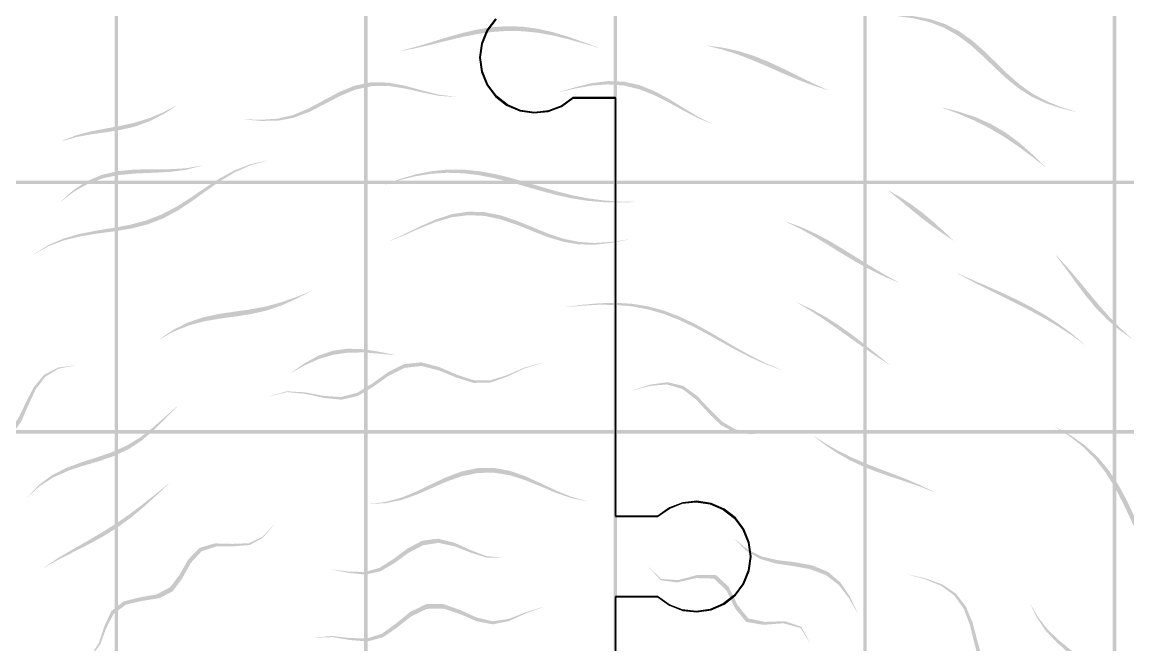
# Model space of a CAD drawing. Header units: millimetres. Extents: x 0 to 382, y 0 to 382.
# Drawn here: x 147.3 to 250.8, y 229.6 to 287.9 of the extents above; entities that cross this region are included whole.
import ezdxf

# ---------------------------------------------------------------- set-up
doc = ezdxf.new("R2010")
doc.units = ezdxf.units.MM
doc.layers.add('CUT', color=1, linetype='Continuous')
doc.layers.add('RASTER', color=7, linetype='Continuous')

msp = doc.modelspace()

# ---------------------------------------------------------------- hatches: boundary and pattern name
at = {"layer": 'RASTER'}
for points in [[(155.948, 296.048), (156.274, 296.048), (156.274, 273.024), (155.948, 273.024)], [(179.298, 296.048), (179.624, 296.048), (179.624, 273.024), (179.298, 273.024)], [(202.648, 296.048), (202.974, 296.048), (202.974, 273.024), (202.648, 273.024)], [(225.998, 296.048), (226.324, 296.048), (226.324, 273.024), (225.998, 273.024)], [(249.348, 296.048), (249.674, 296.048), (249.674, 273.024), (249.348, 273.024)], [(227.683, 288.572), (229.234, 288.528), (230.771, 288.41), (232.258, 288.142), (233.669, 287.677), (234.986, 286.997), (236.21, 286.126), (237.357, 285.114), (238.457, 284.035), (239.549, 282.97), (240.675, 281.992), (241.867, 281.149), (243.144, 280.461), (244.507, 279.913), (245.936, 279.458), (245.926, 279.443), (244.448, 279.815), (243.042, 280.285), (241.727, 280.901), (240.506, 281.682), (239.361, 282.613), (238.259, 283.647), (237.16, 284.713), (236.023, 285.732), (234.818, 286.63), (233.527, 287.354), (232.147, 287.88), (230.694, 288.22), (229.193, 288.422), (227.677, 288.554)], [(182.722, 285.173), (184.118, 285.541), (185.518, 285.961), (186.927, 286.398), (188.349, 286.807), (189.782, 287.147), (191.225, 287.38), (192.673, 287.48), (194.12, 287.432), (195.56, 287.238), (196.989, 286.913), (198.402, 286.486), (199.8, 285.996), (201.185, 285.486), (201.183, 285.468), (199.789, 285.875), (198.385, 286.267), (196.97, 286.608), (195.543, 286.864), (194.107, 287.01), (192.666, 287.033), (191.225, 286.933), (189.788, 286.724), (188.359, 286.433), (186.94, 286.093), (185.531, 285.742), (184.127, 285.419), (182.724, 285.154)], [(211.358, 285.664), (212.858, 285.472), (214.331, 285.15), (215.771, 284.696), (217.176, 284.129), (218.554, 283.484), (219.913, 282.807), (221.269, 282.141), (222.635, 281.525), (222.629, 281.507), (221.211, 281.966), (219.816, 282.496), (218.434, 283.082), (217.054, 283.693), (215.664, 284.29), (214.253, 284.834), (212.817, 285.292), (211.354, 285.645)], [(167.993, 278.773), (169.599, 278.718), (171.155, 278.814), (172.649, 279.161), (174.095, 279.766), (175.524, 280.538), (176.969, 281.316), (178.456, 281.924), (179.994, 282.232), (181.571, 282.201), (183.166, 281.893), (184.755, 281.454), (186.323, 281.063), (187.867, 280.876), (187.868, 280.857), (186.328, 280.958), (184.768, 281.266), (183.189, 281.633), (181.604, 281.884), (180.037, 281.875), (178.509, 281.546), (177.028, 280.939), (175.586, 280.183), (174.156, 279.453), (172.703, 278.906), (171.197, 278.63), (169.624, 278.615), (167.998, 278.755)], [(197.62, 281.339), (199.119, 281.785), (200.627, 282.151), (202.131, 282.339), (203.614, 282.284), (205.061, 281.963), (206.463, 281.4), (207.823, 280.663), (209.151, 279.845), (210.466, 279.053), (211.793, 278.378), (211.789, 278.36), (210.438, 278.926), (209.105, 279.62), (207.766, 280.359), (206.403, 281.046), (205.004, 281.59), (203.565, 281.928), (202.095, 282.032), (200.604, 281.922), (199.107, 281.656), (197.619, 281.32)], [(150.995, 276.723), (152.305, 277.245), (153.678, 277.616), (155.085, 277.891), (156.49, 278.146), (157.866, 278.455), (159.197, 278.869), (160.483, 279.406), (161.739, 280.043), (161.745, 280.025), (160.535, 279.256), (159.292, 278.608), (157.993, 278.121), (156.632, 277.789), (155.222, 277.562), (153.789, 277.361), (152.37, 277.1), (151.003, 276.706)], [(233.378, 279.871), (234.959, 279.475), (236.496, 278.968), (237.963, 278.315), (239.346, 277.501), (240.64, 276.538), (241.858, 275.46), (243.025, 274.318), (243.015, 274.302), (241.759, 275.295), (240.474, 276.251), (239.146, 277.144), (237.77, 277.955), (236.344, 278.674), (234.874, 279.302), (233.37, 279.855)], [(148.377, 266.12), (149.707, 266.962), (151.152, 267.593), (152.686, 268.035), (154.272, 268.345), (155.865, 268.605), (157.426, 268.899), (158.928, 269.302), (160.362, 269.86), (161.736, 270.578), (163.073, 271.425), (164.404, 272.333), (165.76, 273.213), (167.167, 273.976), (168.638, 274.549), (170.173, 274.893), (170.178, 274.874), (168.664, 274.455), (167.215, 273.81), (165.832, 272.982), (164.498, 272.048), (163.187, 271.098), (161.867, 270.224), (160.506, 269.492), (159.078, 268.937), (157.576, 268.552), (156.008, 268.29), (154.401, 268.075), (152.794, 267.819), (151.232, 267.44), (149.754, 266.877), (148.386, 266.103)], [(150.915, 271.056), (152.08, 272.118), (153.359, 272.968), (154.759, 273.565), (156.263, 273.912), (157.839, 274.057), (159.444, 274.082), (161.037, 274.087), (162.582, 274.174), (164.06, 274.42), (164.066, 274.403), (162.63, 274.034), (161.125, 273.843), (159.567, 273.76), (157.983, 273.696), (156.414, 273.554), (154.898, 273.25), (153.468, 272.732), (152.144, 271.985), (150.924, 271.039)], [(181.229, 272.649), (182.658, 273.176), (184.109, 273.603), (185.58, 273.902), (187.065, 274.054), (188.558, 274.054), (190.051, 273.91), (191.538, 273.642), (193.013, 273.28), (194.474, 272.861), (195.92, 272.426), (197.357, 272.012), (198.787, 271.651), (200.218, 271.369), (201.656, 271.175), (203.107, 271.069), (204.575, 271.038), (204.572, 271.019), (203.093, 270.976), (201.634, 271.009), (200.191, 271.135), (198.759, 271.359), (197.33, 271.671), (195.898, 272.048), (194.457, 272.461), (193.003, 272.872), (191.536, 273.242), (190.056, 273.532), (188.569, 273.712), (187.08, 273.761), (185.596, 273.668), (184.123, 273.436), (182.668, 273.082), (181.231, 272.631)], [(132.598, 273.024), (156.274, 273.024), (156.274, 272.698), (132.598, 272.698)], [(155.948, 273.024), (179.624, 273.024), (179.624, 272.698), (155.948, 272.698)], [(155.948, 272.698), (156.274, 272.698), (156.274, 249.674), (155.948, 249.674)], [(179.298, 273.024), (202.974, 273.024), (202.974, 272.698), (179.298, 272.698)], [(179.298, 272.698), (179.624, 272.698), (179.624, 249.674), (179.298, 249.674)], [(202.648, 273.024), (226.324, 273.024), (226.324, 272.698), (202.648, 272.698)], [(202.648, 272.698), (202.974, 272.698), (202.974, 249.674), (202.648, 249.674)], [(225.998, 273.024), (249.674, 273.024), (249.674, 272.698), (225.998, 272.698)], [(225.998, 272.698), (226.324, 272.698), (226.324, 249.674), (225.998, 249.674)], [(228.341, 272.129), (229.444, 271.484), (230.514, 270.781), (231.545, 270.013), (232.538, 269.184), (233.499, 268.313), (234.443, 267.43), (234.434, 267.414), (233.389, 268.112), (232.358, 268.845), (231.344, 269.62), (230.344, 270.437), (229.345, 271.277), (228.334, 272.112)], [(249.348, 273.024), (273.024, 273.024), (273.024, 272.698), (249.348, 272.698)], [(249.348, 272.698), (249.674, 272.698), (249.674, 249.674), (249.348, 249.674)], [(181.716, 267.387), (183.138, 268.044), (184.574, 268.752), (186.037, 269.4), (187.529, 269.882), (189.043, 270.118), (190.567, 270.076), (192.086, 269.769), (193.587, 269.264), (195.066, 268.658), (196.525, 268.062), (197.974, 267.579), (199.43, 267.279), (200.908, 267.19), (202.417, 267.287), (203.958, 267.501), (203.955, 267.482), (202.404, 267.196), (200.887, 267.029), (199.406, 267.053), (197.949, 267.297), (196.502, 267.736), (195.048, 268.302), (193.576, 268.892), (192.082, 269.397), (190.57, 269.719), (189.052, 269.792), (187.542, 269.6), (186.052, 269.173), (184.588, 268.59), (183.147, 267.952), (181.719, 267.369)], [(218.732, 269.206), (220.151, 268.691), (221.528, 268.069), (222.865, 267.357), (224.169, 266.583), (225.452, 265.78), (226.73, 264.981), (228.016, 264.213), (229.323, 263.493), (229.314, 263.476), (227.94, 264.062), (226.6, 264.713), (225.292, 265.431), (224.003, 266.204), (222.718, 267.003), (221.419, 267.792), (220.092, 268.532), (218.726, 269.188)], [(244.009, 266.079), (245.057, 264.95), (246.062, 263.779), (247.041, 262.593), (248.017, 261.421), (249.014, 260.289), (250.055, 259.219), (251.157, 258.223), (251.144, 258.209), (249.931, 259.076), (248.806, 260.039), (247.765, 261.109), (246.794, 262.277), (245.866, 263.519), (244.946, 264.798), (243.998, 266.064)], [(234.804, 264.345), (236.189, 263.742), (237.585, 263.143), (238.981, 262.528), (240.365, 261.88), (241.724, 261.182), (243.047, 260.42), (244.321, 259.587), (245.541, 258.678), (246.701, 257.695), (246.689, 257.681), (245.46, 258.579), (244.184, 259.41), (242.869, 260.184), (241.529, 260.911), (240.175, 261.606), (238.816, 262.283), (237.463, 262.955), (236.121, 263.634), (234.794, 264.329)], [(160.171, 258.193), (161.42, 259.04), (162.751, 259.718), (164.161, 260.206), (165.628, 260.53), (167.122, 260.755), (168.608, 260.964), (170.066, 261.235), (171.487, 261.613), (172.879, 262.1), (174.261, 262.653), (174.265, 262.635), (172.919, 261.946), (171.563, 261.338), (170.177, 260.866), (168.746, 260.536), (167.276, 260.309), (165.784, 260.107), (164.301, 259.847), (162.86, 259.454), (161.483, 258.895), (160.179, 258.176)], [(198.139, 261.198), (199.691, 261.399), (201.251, 261.543), (202.811, 261.588), (204.359, 261.498), (205.882, 261.253), (207.372, 260.847), (208.821, 260.294), (210.229, 259.622), (211.601, 258.868), (212.946, 258.078), (214.278, 257.296), (215.614, 256.559), (216.968, 255.896), (218.353, 255.316), (218.345, 255.299), (216.938, 255.819), (215.564, 256.426), (214.213, 257.11), (212.871, 257.848), (211.521, 258.604), (210.15, 259.335), (208.746, 260), (207.305, 260.558), (205.826, 260.983), (204.314, 261.26), (202.779, 261.394), (201.231, 261.402), (199.681, 261.317), (198.138, 261.18)], [(219.813, 261.626), (221.161, 260.992), (222.466, 260.27), (223.728, 259.466), (224.947, 258.595), (226.132, 257.677), (227.294, 256.738), (228.448, 255.806), (228.438, 255.79), (227.216, 256.596), (226.003, 257.431), (224.794, 258.289), (223.58, 259.158), (222.351, 260.017), (221.096, 260.843), (219.806, 261.608)], [(172.462, 255.039), (173.692, 255.905), (174.982, 256.619), (176.342, 257.096), (177.766, 257.296), (179.232, 257.241), (180.712, 257.005), (182.183, 256.699), (182.185, 256.681), (180.74, 256.83), (179.286, 256.941), (177.84, 256.928), (176.425, 256.73), (175.055, 256.324), (173.738, 255.734), (172.467, 255.022)], [(136.85, 240.97), (137.341, 242.443), (137.699, 244.083), (138.19, 245.635), (139.023, 246.866), (140.261, 247.664), (141.803, 248.098), (143.43, 248.389), (144.906, 248.818), (146.082, 249.601), (146.952, 250.791), (147.652, 252.248), (148.393, 253.698), (149.364, 254.85), (150.655, 255.525), (152.219, 255.739), (152.229, 255.723), (150.716, 255.428), (149.477, 254.678), (148.556, 253.459), (147.861, 251.954), (147.2, 250.455), (146.36, 249.24), (145.204, 248.447), (143.735, 248.023), (142.102, 247.753), (140.54, 247.353), (139.269, 246.602), (138.392, 245.428), (137.846, 243.938), (137.424, 242.364), (136.864, 240.957)], [(170.515, 252.862), (172.063, 253.309), (173.763, 253.207), (175.491, 252.881), (177.134, 252.767), (178.65, 253.16), (180.085, 254.043), (181.527, 255.089), (183.044, 255.851), (184.65, 256.015), (186.301, 255.583), (187.938, 254.877), (189.532, 254.348), (191.097, 254.324), (192.673, 254.817), (194.286, 255.518), (195.919, 255.977), (195.918, 255.958), (194.282, 255.434), (192.67, 254.67), (191.097, 254.119), (189.538, 254.093), (187.953, 254.58), (186.326, 255.257), (184.685, 255.669), (183.088, 255.5), (181.578, 254.746), (180.142, 253.72), (178.709, 252.869), (177.19, 252.518), (175.542, 252.683), (173.802, 253.066), (172.087, 253.229), (170.521, 252.844)], [(204.402, 253.389), (206.056, 253.927), (207.673, 254.16), (209.154, 253.81), (210.455, 252.876), (211.626, 251.629), (212.788, 250.47), (214.079, 249.727), (215.571, 249.491), (217.225, 249.575), (218.896, 249.616), (218.888, 249.599), (217.174, 249.462), (215.487, 249.289), (213.972, 249.452), (212.67, 250.147), (211.51, 251.288), (210.352, 252.548), (209.072, 253.526), (207.617, 253.948), (206.027, 253.806), (204.398, 253.371)], [(147.83, 243.432), (148.862, 244.534), (150.062, 245.429), (151.408, 246.121), (152.847, 246.66), (154.313, 247.129), (155.742, 247.623), (157.089, 248.225), (158.34, 248.98), (159.513, 249.885), (160.649, 250.886), (161.799, 251.895), (161.807, 251.878), (160.708, 250.769), (159.624, 249.678), (158.498, 248.701), (157.284, 247.897), (155.961, 247.273), (154.541, 246.783), (153.064, 246.346), (151.595, 245.861), (150.203, 245.242), (148.943, 244.431), (147.842, 243.418)], [(132.598, 249.674), (156.274, 249.674), (156.274, 249.348), (132.598, 249.348)], [(155.948, 249.674), (179.624, 249.674), (179.624, 249.348), (155.948, 249.348)], [(155.948, 249.348), (156.274, 249.348), (156.274, 226.324), (155.948, 226.324)], [(179.298, 249.674), (202.974, 249.674), (202.974, 249.348), (179.298, 249.348)], [(179.298, 249.348), (179.624, 249.348), (179.624, 226.324), (179.298, 226.324)], [(202.648, 249.674), (226.324, 249.674), (226.324, 249.348), (202.648, 249.348)], [(202.648, 249.348), (202.974, 249.348), (202.974, 226.324), (202.648, 226.324)], [(225.998, 249.674), (249.674, 249.674), (249.674, 249.348), (225.998, 249.348)], [(225.998, 249.348), (226.324, 249.348), (226.324, 226.324), (225.998, 226.324)], [(243.936, 250.008), (245.385, 249.201), (246.724, 248.258), (247.925, 247.163), (248.974, 245.919), (249.877, 244.549), (250.662, 243.088), (251.37, 241.583), (252.05, 240.078), (252.756, 238.613), (253.53, 237.216), (254.404, 235.9), (255.387, 234.66), (256.467, 233.477), (256.451, 233.467), (255.287, 234.593), (254.228, 235.775), (253.289, 237.038), (252.464, 238.388), (251.726, 239.817), (251.032, 241.3), (250.33, 242.799), (249.57, 244.269), (248.706, 245.666), (247.711, 246.952), (246.574, 248.103), (245.303, 249.113), (243.924, 249.994)], [(249.348, 249.674), (273.024, 249.674), (273.024, 249.348), (249.348, 249.348)], [(249.348, 249.348), (249.674, 249.348), (249.674, 226.324), (249.348, 226.324)], [(221.408, 249.107), (222.543, 248.372), (223.715, 247.709), (224.927, 247.112), (226.18, 246.569), (227.466, 246.062), (228.774, 245.566), (230.088, 245.053), (231.388, 244.499), (232.655, 243.878), (232.643, 243.864), (231.307, 244.391), (229.949, 244.861), (228.596, 245.308), (227.271, 245.767), (225.991, 246.27), (224.765, 246.843), (223.596, 247.503), (222.478, 248.254), (221.399, 249.09)], [(179.881, 242.777), (181.328, 242.951), (182.736, 243.332), (184.129, 243.899), (185.53, 244.578), (186.961, 245.254), (188.429, 245.803), (189.929, 246.119), (191.442, 246.138), (192.947, 245.858), (194.425, 245.337), (195.867, 244.678), (197.278, 244.006), (198.676, 243.438), (200.085, 243.054), (200.082, 243.036), (198.659, 243.323), (197.254, 243.799), (195.841, 244.388), (194.403, 244.977), (192.934, 245.446), (191.44, 245.693), (189.939, 245.663), (188.451, 245.359), (186.993, 244.843), (185.568, 244.219), (184.167, 243.61), (182.77, 243.126), (181.349, 242.837), (179.885, 242.758)], [(149.317, 236.807), (150.646, 237.679), (152.01, 238.491), (153.379, 239.276), (154.729, 240.069), (156.045, 240.895), (157.32, 241.773), (158.563, 242.706), (159.787, 243.681), (161.015, 244.673), (161.024, 244.656), (159.86, 243.559), (158.697, 242.494), (157.504, 241.497), (156.261, 240.589), (154.953, 239.768), (153.584, 239.015), (152.17, 238.297), (150.739, 237.571), (149.33, 236.793)], [(152.461, 227.79), (153.711, 228.538), (154.487, 229.76), (154.991, 231.311), (155.66, 232.735), (156.796, 233.638), (158.328, 234.021), (159.894, 234.299), (161.152, 234.964), (162.052, 236.166), (162.857, 237.578), (163.906, 238.65), (165.331, 239.067), (166.969, 239.026), (168.517, 239.08), (169.787, 239.686), (170.845, 240.817), (170.852, 240.799), (169.828, 239.593), (168.594, 238.916), (167.084, 238.798), (165.482, 238.786), (164.091, 238.326), (163.072, 237.226), (162.289, 235.8), (161.403, 234.597), (160.15, 233.946), (158.578, 233.694), (157.03, 233.348), (155.868, 232.492), (155.162, 231.121), (154.612, 229.628), (153.783, 228.466), (152.474, 227.777)], [(176.25, 236.63), (177.84, 236.433), (179.35, 236.39), (180.734, 236.778), (182.037, 237.602), (183.35, 238.585), (184.742, 239.321), (186.223, 239.51), (187.746, 239.13), (189.252, 238.451), (190.712, 237.884), (192.145, 237.748), (192.144, 237.729), (190.713, 237.748), (189.262, 238.207), (187.77, 238.798), (186.263, 239.115), (184.798, 238.894), (183.419, 238.16), (182.114, 237.212), (180.808, 236.453), (179.411, 236.154), (177.878, 236.303), (176.256, 236.613)], [(213.969, 239.491), (215.148, 238.512), (216.48, 237.853), (217.994, 237.504), (219.629, 237.302), (221.25, 237.007), (222.701, 236.407), (223.876, 235.403), (224.771, 234.049), (225.49, 232.529), (225.478, 232.515), (224.675, 233.927), (223.713, 235.182), (222.493, 236.109), (221.024, 236.664), (219.413, 236.952), (217.812, 237.189), (216.349, 237.612), (215.078, 238.373), (213.961, 239.474)], [(205.898, 236.879), (207.099, 235.746), (208.655, 235.631), (210.503, 236.118), (212.204, 236.12), (213.401, 235.024), (214.232, 233.319), (215.241, 232.051), (216.8, 231.722), (218.668, 231.787), (220.198, 231.267), (221.018, 229.779), (221.007, 229.765), (220.121, 231.16), (218.536, 231.592), (216.627, 231.449), (215.045, 231.72), (214.032, 232.954), (213.212, 234.652), (212.041, 235.772), (210.375, 235.822), (208.569, 235.411), (207.054, 235.622), (205.893, 236.862)], [(230.221, 236.172), (231.865, 235.78), (233.405, 235.223), (234.683, 234.359), (235.615, 233.147), (236.228, 231.659), (236.653, 230.046), (237.085, 228.485), (237.712, 227.115), (238.649, 225.993), (239.89, 225.078), (241.311, 224.252), (242.707, 223.367), (243.86, 222.298), (244.621, 220.985), (244.963, 219.449), (244.946, 219.441), (244.539, 220.939), (243.718, 222.214), (242.511, 223.245), (241.072, 224.094), (239.619, 224.889), (238.357, 225.779), (237.414, 226.885), (236.793, 228.247), (236.378, 229.811), (235.982, 231.438), (235.407, 232.951), (234.52, 234.197), (233.291, 235.104), (231.802, 235.711), (230.209, 236.157)], [(174.661, 230.253), (176.269, 230.404), (177.959, 230.214), (179.552, 230.165), (180.977, 230.623), (182.298, 231.584), (183.646, 232.673), (185.109, 233.381), (186.681, 233.402), (188.283, 232.837), (189.84, 232.129), (191.343, 231.777), (192.845, 232.003), (194.399, 232.613), (195.994, 233.119), (195.992, 233.1), (194.39, 232.5), (192.837, 231.8), (191.342, 231.493), (189.851, 231.778), (188.311, 232.436), (186.727, 232.972), (185.172, 232.942), (183.723, 232.247), (182.384, 231.192), (181.065, 230.282), (179.633, 229.893), (178.024, 230.021), (176.309, 230.298), (174.668, 230.236)], [(241.665, 233.367), (242.379, 232.133), (243.238, 231.022), (244.271, 230.037), (245.401, 229.108), (246.483, 228.126), (247.377, 227.006), (248.019, 225.725), (248.459, 224.333), (248.836, 222.922), (249.306, 221.577), (249.964, 220.334), (250.789, 219.169), (251.657, 218.011), (251.64, 218.003), (250.686, 219.12), (249.781, 220.243), (249.055, 221.445), (248.532, 222.755), (248.12, 224.137), (247.665, 225.51), (247.027, 226.783), (246.157, 227.908), (245.116, 228.909), (244.042, 229.87), (243.076, 230.898), (242.29, 232.062), (241.65, 233.355)]]:
    msp.add_hatch(color=7, dxfattribs=at).paths.add_polyline_path(points)

# ---------------------------------------------------------------- linework, layer by layer
at = {"layer": 'CUT'}
for points in [[(191.587, 288.162), (190.784, 287.095), (190.28, 285.86), (190.109, 284.536), (190.28, 283.213), (190.784, 281.977), (191.587, 280.911), (192.636, 280.085), (193.86, 279.554), (195.18, 279.354), (196.507, 279.497), (197.753, 279.974), (198.837, 280.753), (202.811, 280.753), (202.811, 241.572), (206.757, 241.572), (207.83, 242.349), (209.065, 242.827), (210.382, 242.972), (211.692, 242.776), (212.908, 242.251), (213.95, 241.433), (214.748, 240.376), (215.249, 239.15), (215.42, 237.836), (215.249, 236.522), (214.748, 235.296), (213.95, 234.239), (212.908, 233.421), (211.692, 232.896), (210.382, 232.7), (209.065, 232.845), (207.83, 233.323), (206.757, 234.1), (202.811, 234.1), (202.811, 202.811)], [(202.811, 179.461), (202.811, 234.053), (206.785, 234.053), (207.869, 233.274), (209.115, 232.797), (210.442, 232.654), (211.762, 232.854), (212.986, 233.385), (214.035, 234.211), (214.837, 235.277), (215.342, 236.513), (215.513, 237.836), (215.342, 239.16), (214.837, 240.395), (214.035, 241.462), (212.986, 242.287), (211.762, 242.818), (210.442, 243.019), (209.115, 242.875), (207.869, 242.398), (206.785, 241.619), (202.811, 241.619), (202.811, 280.8), (198.865, 280.8), (197.792, 280.023), (196.556, 279.545), (195.24, 279.4), (193.93, 279.596), (192.713, 280.121), (191.672, 280.939), (190.874, 281.996), (190.373, 283.222), (190.202, 284.536), (190.373, 285.85), (190.874, 287.076), (191.672, 288.133)]]:
    msp.add_lwpolyline(points, dxfattribs=at)

doc.saveas('drawing.dxf')
